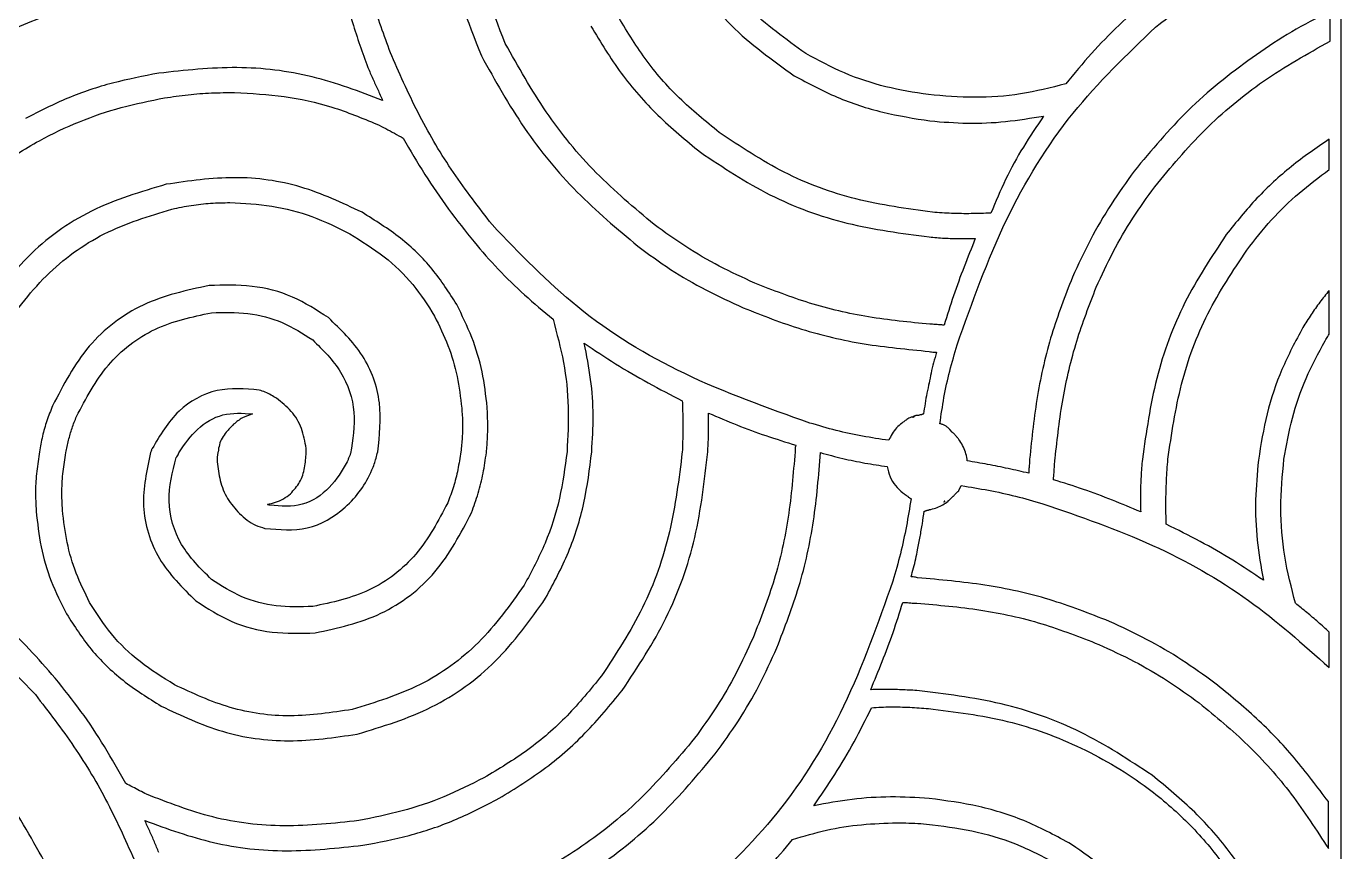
# Model space of a CAD drawing. Extents: x 0 to 371, y 0 to 260.
# Drawn here: x 328.19 to 370.44, y 53 to 79.53 of the extents above; entities that cross this region are included whole.
import ezdxf

# ---------------------------------------------------------------- set-up
doc = ezdxf.new("R2010")
doc.units = 0
doc.layers.add('Layer_1', color=7, linetype='CONTINUOUS')

msp = doc.modelspace()

# ---------------------------------------------------------------- linework, layer by layer
at = {"layer": 'Layer_1', "color": 7}
for points in [[(0.02646, 259.95312), (370.443122, 259.95312), (370.443122, 0.661457), (0.02646, 0.661457)], [(334.885502, 77.403236)], [(334.736145, 73.867016)], [(350.123332, 67.098437)], [(353.72156, 65.828231)], [(357.716662, 64.267086)], [(356.284711, 57.652503)], [(356.181867, 53.928699)]]:
    msp.add_lwpolyline(points, close=True, dxfattribs=at)
for points in [[(370.099374, 79.057397), (370.099374, 79.983439)], [(370.072492, 74.930001), (370.072492, 75.908753)], [(370.072492, 69.638334), (370.072492, 71.040832)], [(357.213848, 68.050834), (357.213848, 68.077189)], [(356.658329, 66.966146), (356.631976, 66.966146)], [(356.711034, 66.992501), (356.737916, 66.992501)], [(356.843326, 67.018856), (356.816973, 67.018856), (356.790621, 67.018856)], [(357.584371, 66.754273), (357.558018, 66.754273)], [(357.954893, 66.489689), (357.875306, 66.569271), (357.822601, 66.621981)], [(337.185102, 65.828231), (337.185102, 65.960523)], [(358.430825, 65.563648), (358.430825, 65.616874)], [(358.166242, 64.611251), (358.245829, 64.769898)], [(357.848954, 64.293957), (357.92854, 64.373023), (357.981245, 64.426249)], [(358.03395, 64.478959), (358.113537, 64.558541)], [(357.055204, 63.949792), (357.081556, 63.949792)], [(370.072492, 58.922709), (370.072492, 60.060624)], [(370.04614, 53.101876), (370.04614, 54.609795)]]:
    msp.add_lwpolyline(points, dxfattribs=at)
for points, knots in [([(343.587807, 78.978332), (343.15978, 80.080974), (342.278486, 82.351282), (341.958277, 86.081207), (342.356259, 88.557601), (342.555826, 89.799377)], [0, 0, 0, 0, 3.536309, 7.281157, 11.047721, 11.047721, 11.047721, 11.047721]), ([(341.629784, 89.561665), (341.45462, 88.293319), (341.106293, 85.771112), (341.478696, 81.993971), (342.381516, 79.697739), (342.820409, 78.581457)], [0, 0, 0, 0, 3.835076, 7.626352, 11.213059, 11.213059, 11.213059, 11.213059]), ([(353.245098, 78.660522), (352.60273, 79.119594), (351.330804, 80.02858), (349.930243, 81.962601), (349.477092, 83.446675), (349.249996, 84.190417)], [0, 0, 0, 0, 2.359117, 4.671186, 6.993906, 6.993906, 6.993906, 6.993906]), ([(339.936874, 78.581457), (339.731106, 79.135893), (339.311611, 80.26621), (338.892909, 82.069758), (338.743149, 83.315802), (338.666662, 83.952189)], [0, 0, 0, 0, 1.772931, 3.614433, 5.536676, 5.536676, 5.536676, 5.536676]), ([(348.508951, 84.005415), (348.756122, 83.188831), (349.247909, 81.564105), (350.777636, 79.443403), (352.169615, 78.44964), (352.874576, 77.946354)], [0, 0, 0, 0, 2.548266, 5.070183, 7.657964, 7.657964, 7.657964, 7.657964]), ([(364.48989, 79.507499), (365.040733, 79.932911), (366.146727, 80.787063), (367.965454, 81.872526), (369.260353, 82.445864), (369.913848, 82.735209)], [0, 0, 0, 0, 2.086879, 4.19008, 6.332929, 6.332929, 6.332929, 6.332929]), ([(327.606868, 79.375207), (328.277488, 79.66225), (329.652149, 80.25064), (331.89635, 80.734054), (333.446038, 80.818912), (334.231796, 80.861938)], [0, 0, 0, 0, 2.184859, 4.478605, 6.837891, 6.837891, 6.837891, 6.837891]), ([(338.454784, 80.406669), (338.52668, 80.155668), (338.668884, 79.659202), (338.909381, 78.927584), (339.082982, 78.449258), (339.169477, 78.210937)], [0, 0, 0, 0, 0.783231, 1.549182, 2.309759, 2.309759, 2.309759, 2.309759]), ([(364.251659, 80.406669), (363.936765, 80.132341), (363.302204, 79.579525), (362.417938, 78.667891), (361.877128, 78.011203), (361.605825, 77.68177)], [0, 0, 0, 0, 1.252549, 2.524089, 3.804093, 3.804093, 3.804093, 3.804093]), ([(350.466973, 76.120626), (350.027573, 76.478709), (349.155324, 77.189537), (348.042206, 78.465348), (347.471321, 79.424872), (347.186034, 79.904374)], [0, 0, 0, 0, 1.698782, 3.372239, 5.043885, 5.043885, 5.043885, 5.043885]), ([(370.099374, 79.983439), (370.079515, 79.974421), (370.038141, 79.955633), (369.975088, 79.932165), (369.112913, 79.542036), (367.577502, 78.564509), (365.487645, 76.902933), (364.360395, 75.548252), (363.802079, 74.87729)], [0, 0, 0, 0, 0.065413, 0.136286, 0.201699, 2.903549, 5.564991, 8.176766, 8.176766, 8.176766, 8.176766]), ([(346.339579, 79.533854), (346.650924, 79.021258), (347.272512, 77.997878), (348.465984, 76.635405), (349.392713, 75.870287), (349.858749, 75.485522)], [0, 0, 0, 0, 1.797007, 3.587658, 5.399076, 5.399076, 5.399076, 5.399076]), ([(358.113537, 69.294169), (358.595316, 70.653025), (359.527979, 73.283599), (361.669326, 76.797405), (363.567014, 78.620768), (364.48989, 79.507499)], [0, 0, 0, 0, 4.320455, 8.363863, 12.191843, 12.191843, 12.191843, 12.191843]), ([(364.463537, 74.374479), (364.981375, 74.99806), (366.02358, 76.253084), (367.932433, 77.83679), (369.373413, 78.648474), (370.099374, 79.057397)], [0, 0, 0, 0, 2.428451, 4.887518, 7.384217, 7.384217, 7.384217, 7.384217]), ([(348.376659, 73.157499), (347.73717, 73.694624), (346.450776, 74.775103), (344.837256, 76.750526), (344.005986, 78.232706), (343.587807, 78.978332)], [0, 0, 0, 0, 2.501839, 5.032693, 7.594724, 7.594724, 7.594724, 7.594724]), ([(357.187496, 77.337606), (356.728599, 77.410142), (355.808406, 77.555595), (354.475283, 77.997723), (353.654557, 78.439914), (353.245098, 78.660522)], [0, 0, 0, 0, 1.392508, 2.792301, 4.185936, 4.185936, 4.185936, 4.185936]), ([(339.645409, 77.152604), (338.899191, 77.435316), (337.391653, 78.00646), (334.929899, 78.300028), (333.28505, 78.117964), (332.448954, 78.025419)], [0, 0, 0, 0, 2.388196, 4.824723, 7.343627, 7.343627, 7.343627, 7.343627]), ([(339.169477, 78.210937), (339.222026, 78.089927), (339.325694, 77.851202), (339.485673, 77.499001), (339.592411, 77.267533), (339.645409, 77.152604)], [0, 0, 0, 0, 0.395775, 0.780776, 1.160458, 1.160458, 1.160458, 1.160458]), ([(343.164579, 73.157499), (342.739167, 73.708342), (341.885016, 74.814336), (340.799555, 76.633063), (340.226219, 77.927962), (339.936874, 78.581457)], [0, 0, 0, 0, 2.086878, 4.190078, 6.332926, 6.332926, 6.332926, 6.332926]), ([(342.820409, 78.581457), (343.259395, 77.793877), (344.130815, 76.230472), (345.828971, 74.158405), (347.178899, 73.028694), (347.847492, 72.469169)], [0, 0, 0, 0, 2.701966, 5.363601, 7.975465, 7.975465, 7.975465, 7.975465]), ([(332.448954, 78.025419), (331.950595, 77.930311), (330.956336, 77.740565), (329.511808, 77.25851), (328.612432, 76.799586), (328.162916, 76.570211)], [0, 0, 0, 0, 1.521204, 3.034896, 4.547432, 4.547432, 4.547432, 4.547432]), ([(352.874576, 77.946354), (353.32774, 77.702792), (354.235002, 77.215168), (355.71282, 76.734646), (356.730901, 76.57234), (357.240201, 76.491146)], [0, 0, 0, 0, 1.541296, 3.085767, 4.63181, 4.63181, 4.63181, 4.63181]), ([(332.633951, 77.231669), (332.886197, 77.268474), (333.38693, 77.341536), (334.139107, 77.399311), (334.637866, 77.401934), (334.885502, 77.403236)], [0, 0, 0, 0, 0.764627, 1.517858, 2.260628, 2.260628, 2.260628, 2.260628]), ([(334.885502, 77.403236), (335.419082, 77.375361), (336.475106, 77.320194), (338.021601, 76.980882), (338.982776, 76.582952), (339.460412, 76.385209)], [0, 0, 0, 0, 1.601453, 3.169482, 4.718373, 4.718373, 4.718373, 4.718373]), ([(361.605825, 77.68177), (361.124732, 77.561742), (360.162838, 77.32176), (358.671058, 77.210844), (357.682481, 77.295312), (357.187496, 77.337606)], [0, 0, 0, 0, 1.48578, 2.970655, 4.45972, 4.45972, 4.45972, 4.45972]), ([(324.828743, 72.575106), (325.186218, 73.013674), (325.895951, 73.884408), (327.183622, 74.977515), (328.520762, 75.844918), (329.886815, 76.490245), (331.23673, 76.952695), (332.168202, 77.138676), (332.633951, 77.231669)], [0, 0, 0, 0, 1.694337, 3.363945, 5.041935, 6.462936, 7.88643, 9.310003, 9.310003, 9.310003, 9.310003]), ([(357.240201, 76.491146), (357.641664, 76.459423), (358.450164, 76.395538), (359.675562, 76.449565), (360.485038, 76.582843), (360.891662, 76.649792)], [0, 0, 0, 0, 1.207444, 2.431651, 3.667319, 3.667319, 3.667319, 3.667319]), ([(360.891662, 76.649792), (360.669836, 76.320424), (360.227471, 75.663597), (359.652482, 74.62234), (359.349674, 73.892523), (359.198223, 73.527503)], [0, 0, 0, 0, 1.191086, 2.375262, 3.560164, 3.560164, 3.560164, 3.560164]), ([(339.460412, 76.385209), (339.555634, 76.339507), (339.746118, 76.248082), (340.024976, 76.091792), (340.212121, 75.988113), (340.306867, 75.935624)], [0, 0, 0, 0, 0.316781, 0.633697, 0.958663, 0.958663, 0.958663, 0.958663]), ([(357.319787, 73.554374), (356.494199, 73.667898), (354.854691, 73.893343), (352.51205, 74.75775), (351.147453, 75.667142), (350.466973, 76.120626)], [0, 0, 0, 0, 2.496035, 4.956793, 7.404471, 7.404471, 7.404471, 7.404471]), ([(340.306867, 75.935624), (340.534, 75.544572), (340.986661, 74.765227), (341.749387, 73.652733), (342.305507, 72.951162), (342.582707, 72.601461)], [0, 0, 0, 0, 1.356378, 2.703184, 4.041695, 4.041695, 4.041695, 4.041695]), ([(370.072492, 75.908753), (369.660186, 75.623358), (368.835749, 75.05269), (367.717885, 74.025039), (367.084494, 73.236961), (366.7652, 72.839689)], [0, 0, 0, 0, 1.503379, 3.006114, 4.533713, 4.533713, 4.533713, 4.533713]), ([(349.858749, 75.485522), (350.587184, 75.000105), (352.049592, 74.025579), (354.566289, 73.109897), (356.326941, 72.877627), (357.213848, 72.760624)], [0, 0, 0, 0, 2.619821, 5.259563, 7.939069, 7.939069, 7.939069, 7.939069]), ([(363.802079, 74.87729), (363.551023, 74.525033), (363.044734, 73.814657), (362.373102, 72.676499), (362.003804, 71.870319), (361.817704, 71.464062)], [0, 0, 0, 0, 1.297443, 2.616471, 3.956386, 3.956386, 3.956386, 3.956386]), ([(367.426659, 72.336878), (367.682901, 72.66753), (368.19154, 73.323874), (369.087622, 74.188255), (369.744543, 74.683009), (370.072492, 74.930001)], [0, 0, 0, 0, 1.253799, 2.488785, 3.719926, 3.719926, 3.719926, 3.719926]), ([(332.687185, 74.453544), (331.868407, 74.21129), (330.237167, 73.728649), (328.113836, 72.194269), (327.126892, 70.795044), (326.628121, 70.087919)], [0, 0, 0, 0, 2.549795, 5.079919, 7.66497, 7.66497, 7.66497, 7.66497]), ([(338.983951, 73.554374), (338.340076, 73.858103), (337.044423, 74.469289), (334.859772, 74.770449), (333.417292, 74.560041), (332.687185, 74.453544)], [0, 0, 0, 0, 2.127577, 4.281274, 6.488585, 6.488585, 6.488585, 6.488585]), ([(362.585101, 71.146253), (362.760991, 71.528189), (363.110909, 72.288019), (363.740024, 73.368517), (364.223242, 74.040377), (364.463537, 74.374479)], [0, 0, 0, 0, 1.261043, 2.508743, 3.742939, 3.742939, 3.742939, 3.742939]), ([(327.342284, 69.664689), (327.805956, 70.306419), (328.721704, 71.57383), (330.649117, 72.980026), (332.130104, 73.432882), (332.872182, 73.659794)], [0, 0, 0, 0, 2.366487, 4.673793, 6.990996, 6.990996, 6.990996, 6.990996]), ([(332.872182, 73.659794), (333.078786, 73.701784), (333.489956, 73.785348), (334.113635, 73.854578), (334.529244, 73.862882), (334.736145, 73.867016)], [0, 0, 0, 0, 0.632296, 1.258351, 1.878988, 1.878988, 1.878988, 1.878988]), ([(334.736145, 73.867016), (335.18594, 73.84353), (336.081106, 73.796789), (337.390175, 73.45898), (338.188486, 73.063503), (338.587076, 72.866044)], [0, 0, 0, 0, 1.349255, 2.685238, 4.017439, 4.017439, 4.017439, 4.017439]), ([(342.026659, 70.590731), (341.777864, 70.979113), (341.271398, 71.769731), (340.228245, 72.773921), (339.403963, 73.290931), (338.983951, 73.554374)], [0, 0, 0, 0, 1.380479, 2.810201, 4.295596, 4.295596, 4.295596, 4.295596]), ([(359.198223, 73.527503), (358.986932, 73.520551), (358.566375, 73.506714), (357.939417, 73.511498), (357.525144, 73.540164), (357.319787, 73.554374)], [0, 0, 0, 0, 0.634209, 1.262338, 1.879763, 1.879763, 1.879763, 1.879763]), ([(353.37739, 66.780628), (352.016882, 67.262694), (349.383151, 68.195899), (345.864246, 70.331717), (344.046849, 72.234014), (343.164579, 73.157499)], [0, 0, 0, 0, 4.325848, 8.374165, 12.193654, 12.193654, 12.193654, 12.193654]), ([(351.604893, 71.278544), (351.22295, 71.454469), (350.463085, 71.804468), (349.382651, 72.43387), (348.710767, 72.917169), (348.376659, 73.157499)], [0, 0, 0, 0, 1.261103, 2.508932, 3.743206, 3.743206, 3.743206, 3.743206]), ([(338.587076, 72.866044), (338.964906, 72.630667), (339.70536, 72.169387), (340.640971, 71.273193), (341.091727, 70.566386), (341.312496, 70.220211)], [0, 0, 0, 0, 1.333713, 2.613748, 3.842469, 3.842469, 3.842469, 3.842469]), ([(357.213848, 72.760624), (357.375096, 72.746349), (357.701078, 72.717492), (358.195648, 72.707883), (358.528187, 72.70756), (358.695409, 72.707398)], [0, 0, 0, 0, 0.485498, 0.98149, 1.483195, 1.483195, 1.483195, 1.483195]), ([(358.695409, 72.707398), (358.573587, 72.405246), (358.328932, 71.798438), (357.990507, 70.872939), (357.790615, 70.244582), (357.69031, 69.929273)], [0, 0, 0, 0, 0.977334, 1.96277, 2.955324, 2.955324, 2.955324, 2.955324]), ([(366.7652, 72.839689), (366.293418, 72.125662), (365.342843, 70.687), (364.437834, 68.218883), (364.190972, 66.488319), (364.066662, 65.616874)], [0, 0, 0, 0, 2.561642, 5.161342, 7.79834, 7.79834, 7.79834, 7.79834]), ([(342.582707, 72.601461), (342.837218, 72.306295), (343.349414, 71.712282), (344.201536, 70.883756), (344.813501, 70.372848), (345.122601, 70.11479)], [0, 0, 0, 0, 1.168836, 2.352251, 3.560031, 3.560031, 3.560031, 3.560031]), ([(347.847492, 72.469169), (348.194417, 72.21256), (348.894025, 71.695082), (350.033162, 71.038366), (350.832893, 70.669814), (351.234371, 70.484794)], [0, 0, 0, 0, 1.293786, 2.609047, 3.934959, 3.934959, 3.934959, 3.934959]), ([(364.886765, 65.616874), (365.005897, 66.426707), (365.242509, 68.035138), (366.087142, 70.33457), (366.981574, 71.671565), (367.426659, 72.336878)], [0, 0, 0, 0, 2.452467, 4.870912, 7.266418, 7.266418, 7.266418, 7.266418]), ([(361.817704, 71.464062), (361.582131, 70.855834), (361.104421, 69.622425), (360.655007, 67.654389), (360.513722, 66.302407), (360.442082, 65.616874)], [0, 0, 0, 0, 1.954953, 3.964391, 6.031376, 6.031376, 6.031376, 6.031376]), ([(334.062807, 71.199479), (333.338563, 71.043036), (331.898013, 70.731864), (330.066529, 69.328768), (329.382743, 68.007305), (329.035723, 67.336665)], [0, 0, 0, 0, 2.205182, 4.386198, 6.633616, 6.633616, 6.633616, 6.633616]), ([(337.899265, 70.167501), (337.525504, 70.409537), (336.773626, 70.896432), (335.435893, 71.238335), (334.524714, 71.21255), (334.062807, 71.199479)], [0, 0, 0, 0, 1.329611, 2.674722, 4.057669, 4.057669, 4.057669, 4.057669]), ([(357.240201, 69.955628), (356.578817, 70.020276), (355.273052, 70.14791), (353.376303, 70.585408), (352.189016, 71.049983), (351.604893, 71.278544)], [0, 0, 0, 0, 1.992575, 3.933927, 5.81399, 5.81399, 5.81399, 5.81399]), ([(361.262185, 65.643229), (361.333898, 66.287308), (361.475601, 67.559983), (361.914306, 69.409851), (362.363696, 70.573129), (362.585101, 71.146253)], [0, 0, 0, 0, 1.943253, 3.839796, 5.681605, 5.681605, 5.681605, 5.681605]), ([(370.072492, 71.040832), (369.970163, 70.915747), (369.765501, 70.665572), (369.488289, 70.264187), (369.313937, 69.988962), (369.226037, 69.850207)], [0, 0, 0, 0, 0.484647, 0.969317, 1.462103, 1.462103, 1.462103, 1.462103]), ([(343.005935, 67.283439), (342.962178, 67.667306), (342.874843, 68.433475), (342.537429, 69.548946), (342.197394, 70.242493), (342.026659, 70.590731)], [0, 0, 0, 0, 1.157469, 2.310221, 3.472748, 3.472748, 3.472748, 3.472748]), ([(329.803121, 66.992501), (330.10609, 67.568594), (330.704002, 68.705515), (332.274461, 69.928001), (333.51888, 70.193247), (334.142393, 70.326148)], [0, 0, 0, 0, 1.939308, 3.827233, 5.723084, 5.723084, 5.723084, 5.723084]), ([(334.142393, 70.326148), (334.534249, 70.335613), (335.306876, 70.354276), (336.440049, 70.065465), (337.079012, 69.656505), (337.396451, 69.453332)], [0, 0, 0, 0, 1.1732, 2.313216, 3.43875, 3.43875, 3.43875, 3.43875]), ([(339.486765, 65.854586), (339.545084, 66.381686), (339.662842, 67.446012), (339.087311, 69.030773), (338.297986, 69.786003), (337.899265, 70.167501)], [0, 0, 0, 0, 1.577662, 3.185635, 4.827022, 4.827022, 4.827022, 4.827022]), ([(341.312496, 70.220211), (341.465714, 69.907273), (341.770582, 69.284598), (342.064244, 68.283462), (342.145322, 67.599049), (342.185832, 67.257084)], [0, 0, 0, 0, 1.04414, 2.077596, 3.109595, 3.109595, 3.109595, 3.109595]), ([(351.234371, 70.484794), (351.855656, 70.240354), (353.117426, 69.743921), (355.130835, 69.281214), (356.514788, 69.149396), (357.213848, 69.082812)], [0, 0, 0, 0, 2.001067, 4.063967, 6.169534, 6.169534, 6.169534, 6.169534]), ([(345.122601, 70.11479), (345.24612, 69.655194), (345.494497, 68.731019), (345.64618, 67.294674), (345.596837, 66.334419), (345.572181, 65.854586)], [0, 0, 0, 0, 1.4264, 2.86826, 4.308354, 4.308354, 4.308354, 4.308354]), ([(357.69031, 69.929273), (357.643537, 69.931019), (357.54593, 69.934665), (357.396378, 69.950949), (357.292863, 69.95405), (357.240201, 69.955628)], [0, 0, 0, 0, 0.14038, 0.292952, 0.450952, 0.450952, 0.450952, 0.450952]), ([(369.226037, 69.850207), (368.989638, 69.407708), (368.516521, 68.522112), (368.039565, 67.082335), (367.878117, 66.088316), (367.797181, 65.590003)], [0, 0, 0, 0, 1.503279, 3.008588, 4.521818, 4.521818, 4.521818, 4.521818]), ([(337.396451, 69.453332), (337.724967, 69.128534), (338.377792, 68.483098), (338.832566, 67.134631), (338.686291, 66.242862), (338.613957, 65.801876)], [0, 0, 0, 0, 1.374438, 2.731269, 4.058614, 4.058614, 4.058614, 4.058614]), ([(346.365931, 65.854586), (346.388912, 66.242512), (346.43491, 67.019011), (346.354075, 68.191826), (346.203474, 68.960595), (346.127701, 69.347396)], [0, 0, 0, 0, 1.165081, 2.332102, 3.513893, 3.513893, 3.513893, 3.513893]), ([(346.127701, 69.347396), (346.460103, 69.122806), (347.12909, 68.670801), (348.183451, 68.057688), (348.910469, 67.683584), (349.276348, 67.495312)], [0, 0, 0, 0, 1.203234, 2.421603, 3.655969, 3.655969, 3.655969, 3.655969]), ([(368.617284, 65.616874), (368.696941, 66.058386), (368.856914, 66.945066), (369.299751, 68.230514), (369.726769, 69.02791), (369.9402, 69.426461)], [0, 0, 0, 0, 1.344812, 2.700757, 4.055705, 4.055705, 4.055705, 4.055705]), ([(369.9402, 69.426461), (369.955751, 69.450528), (369.985394, 69.496408), (370.027298, 69.568387), (370.056942, 69.614267), (370.072492, 69.638334)], [0, 0, 0, 0, 0.085951, 0.163847, 0.249797, 0.249797, 0.249797, 0.249797]), ([(357.213848, 69.082812), (357.240156, 69.075705), (357.29218, 69.061651), (357.372616, 69.056604), (357.425626, 69.056506), (357.452079, 69.056457)], [0, 0, 0, 0, 0.08155, 0.161267, 0.240676, 0.240676, 0.240676, 0.240676]), ([(357.452079, 69.056457), (357.418775, 68.944347), (357.353128, 68.723366), (357.27163, 68.388076), (357.233147, 68.163473), (357.213848, 68.050834)], [0, 0, 0, 0, 0.35084, 0.691546, 1.034309, 1.034309, 1.034309, 1.034309]), ([(357.558018, 66.754273), (357.598688, 67.037059), (357.680488, 67.605839), (357.866688, 68.454349), (358.030851, 69.012858), (358.113537, 69.294169)], [0, 0, 0, 0, 0.856909, 1.723537, 2.603019, 2.603019, 2.603019, 2.603019]), ([(357.213848, 68.077189), (357.189241, 67.965007), (357.140605, 67.743283), (357.081325, 67.407663), (357.046426, 67.184479), (357.028851, 67.072082)], [0, 0, 0, 0, 0.344516, 0.680921, 1.022213, 1.022213, 1.022213, 1.022213]), ([(335.676659, 67.838961), (335.218656, 67.879106), (334.291426, 67.960381), (332.977667, 67.221499), (332.488878, 66.389257), (332.237076, 65.960523)], [0, 0, 0, 0, 1.356337, 2.745907, 4.222353, 4.222353, 4.222353, 4.222353]), ([(336.232707, 67.574378), (336.175429, 67.609972), (336.058026, 67.682929), (335.872318, 67.773418), (335.74091, 67.817438), (335.676659, 67.838961)], [0, 0, 0, 0, 0.202268, 0.414583, 0.617713, 0.617713, 0.617713, 0.617713]), ([(329.035723, 67.336665), (328.970468, 67.176414), (328.840407, 66.857014), (328.703048, 66.359224), (328.642604, 66.022375), (328.612496, 65.854586)], [0, 0, 0, 0, 0.518751, 1.033932, 1.54524, 1.54524, 1.54524, 1.54524]), ([(337.185102, 65.960523), (337.147845, 66.180509), (337.074814, 66.61174), (336.732544, 67.181294), (336.398482, 67.444009), (336.232707, 67.574378)], [0, 0, 0, 0, 0.665502, 1.304558, 1.934071, 1.934071, 1.934071, 1.934071]), ([(342.185832, 67.257084), (342.198284, 67.098744), (342.223018, 66.784223), (342.206728, 66.31509), (342.174761, 66.006978), (342.158951, 65.854586)], [0, 0, 0, 0, 0.476166, 0.945834, 1.405464, 1.405464, 1.405464, 1.405464]), ([(342.979582, 65.828231), (342.993767, 65.987185), (343.022271, 66.306607), (343.026769, 66.79272), (343.012936, 67.118535), (343.005935, 67.283439)], [0, 0, 0, 0, 0.478603, 0.961761, 1.456911, 1.456911, 1.456911, 1.456911]), ([(349.276348, 67.495312), (349.283412, 67.312395), (349.29746, 66.948591), (349.29746, 66.401307), (349.283412, 66.037503), (349.276348, 65.854586)], [0, 0, 0, 0, 0.549129, 1.092164, 1.641293, 1.641293, 1.641293, 1.641293]), ([(329.458951, 65.828231), (329.487273, 65.96052), (329.54393, 66.225162), (329.654342, 66.615856), (329.753607, 66.867153), (329.803121, 66.992501)], [0, 0, 0, 0, 0.405852, 0.811898, 1.216006, 1.216006, 1.216006, 1.216006]), ([(333.110412, 65.854586), (333.289185, 66.108728), (333.647353, 66.6179), (334.497784, 67.139158), (335.139999, 67.094635), (335.46531, 67.072082)], [0, 0, 0, 0, 0.930008, 1.863263, 2.821273, 2.821273, 2.821273, 2.821273]), ([(335.46531, 67.072082), (335.354135, 67.035244), (335.131646, 66.961523), (334.847791, 66.74995), (334.694476, 66.576059), (334.618326, 66.489689)], [0, 0, 0, 0, 0.349498, 0.69943, 1.044756, 1.044756, 1.044756, 1.044756]), ([(350.096451, 65.854586), (350.103607, 65.989486), (350.118121, 66.263099), (350.123033, 66.677932), (350.123232, 66.95763), (350.123332, 67.098437)], [0, 0, 0, 0, 0.405228, 0.82191, 1.244346, 1.244346, 1.244346, 1.244346]), ([(350.123332, 67.098437), (350.42542, 66.969498), (351.032349, 66.710445), (351.967983, 66.3652), (352.606136, 66.166578), (352.92781, 66.066459)], [0, 0, 0, 0, 0.985275, 1.979534, 2.990112, 2.990112, 2.990112, 2.990112]), ([(355.917284, 66.225106), (355.634498, 66.265776), (355.065718, 66.347576), (354.21721, 66.533778), (353.6587, 66.697942), (353.37739, 66.780628)], [0, 0, 0, 0, 0.856908, 1.723535, 2.603017, 2.603017, 2.603017, 2.603017]), ([(356.341041, 66.780628), (356.280795, 66.730861), (356.15875, 66.630046), (356.014617, 66.43993), (355.949416, 66.296024), (355.917284, 66.225106)], [0, 0, 0, 0, 0.233949, 0.473926, 0.707096, 0.707096, 0.707096, 0.707096]), ([(356.631976, 66.966146), (356.607499, 66.956089), (356.560826, 66.936913), (356.503869, 66.893255), (356.450732, 66.866246), (356.412928, 66.831475), (356.37477, 66.809067), (356.351885, 66.789771), (356.341041, 66.780628)], [0, 0, 0, 0, 0.079, 0.150637, 0.214084, 0.256577, 0.303756, 0.346249, 0.346249, 0.346249, 0.346249]), ([(356.737916, 66.992501), (356.735212, 66.990178), (356.726442, 66.982642), (356.714363, 66.971779), (356.670608, 66.963424), (356.705704, 66.970263), (356.709559, 66.982444), (356.713526, 67.003515), (356.687285, 66.97004), (356.670542, 66.967618), (356.660965, 66.966463), (356.658329, 66.966146)], [0, 0, 0, 0, 0.010461, 0.033938, 0.060396, 0.080204, 0.094604, 0.101503, 0.133, 0.153651, 0.161494, 0.161494, 0.161494, 0.161494]), ([(356.790621, 67.018856), (356.78957, 67.018684), (356.787396, 67.018327), (356.784456, 67.016862), (356.782353, 67.015832), (356.781145, 67.015742), (356.780978, 67.015771), (356.77264, 67.015023), (356.757254, 67.007328), (356.735183, 66.996427), (356.718906, 66.99378), (356.711034, 66.992501)], [0, 0, 0, 0, 0.003172, 0.006561, 0.009849, 0.010003, 0.010181, 0.010353, 0.035019, 0.06039, 0.08415, 0.08415, 0.08415, 0.08415]), ([(357.028851, 67.072082), (357.019814, 67.07029), (357.001036, 67.066567), (356.977055, 67.05088), (356.943403, 67.043145), (356.906557, 67.042268), (356.87354, 67.025064), (356.85259, 67.020759), (356.843326, 67.018856)], [0, 0, 0, 0, 0.027413, 0.056957, 0.08437, 0.129989, 0.16569, 0.193992, 0.193992, 0.193992, 0.193992]), ([(334.618326, 66.489689), (334.570864, 66.426873), (334.477313, 66.303058), (334.389884, 66.08412), (334.365878, 65.93166), (334.353742, 65.854586)], [0, 0, 0, 0, 0.235411, 0.464016, 0.697737, 0.697737, 0.697737, 0.697737]), ([(357.822601, 66.621981), (357.813597, 66.630978), (357.794532, 66.650026), (357.759792, 66.677869), (357.717804, 66.702167), (357.673286, 66.721078), (357.627678, 66.734614), (357.599577, 66.74737), (357.584371, 66.754273)], [0, 0, 0, 0, 0.038174, 0.080821, 0.13314, 0.183173, 0.225596, 0.275629, 0.275629, 0.275629, 0.275629]), ([(358.430825, 65.616874), (358.417063, 65.694211), (358.389779, 65.847523), (358.292406, 66.059726), (358.192701, 66.217472), (358.105417, 66.334007), (358.032649, 66.411676), (357.981131, 66.463364), (357.954893, 66.489689)], [0, 0, 0, 0, 0.234795, 0.465454, 0.6943, 0.79423, 0.901676, 1.013199, 1.013199, 1.013199, 1.013199]), ([(332.237076, 65.960523), (332.22984, 65.949393), (332.213801, 65.924721), (332.204961, 65.877114), (332.191556, 65.84529), (332.184371, 65.828231)], [0, 0, 0, 0, 0.039475, 0.087503, 0.142996, 0.142996, 0.142996, 0.142996]), ([(352.92781, 66.066459), (352.920737, 66.042443), (352.90733, 65.996922), (352.901339, 65.925303), (352.901417, 65.878768), (352.901457, 65.854586)], [0, 0, 0, 0, 0.074913, 0.141994, 0.214569, 0.214569, 0.214569, 0.214569]), ([(328.612496, 65.854586), (328.580803, 65.647257), (328.516771, 65.228364), (328.474579, 64.590817), (328.495902, 64.163372), (328.506557, 63.949792)], [0, 0, 0, 0, 0.629129, 1.27111, 1.912235, 1.912235, 1.912235, 1.912235]), ([(329.353541, 63.976148), (329.342728, 64.185176), (329.321289, 64.599622), (329.364048, 65.219583), (329.427335, 65.625465), (329.458951, 65.828231)], [0, 0, 0, 0, 0.62747, 1.244105, 1.859682, 1.859682, 1.859682, 1.859682]), ([(332.184371, 65.828231), (332.060232, 65.25822), (331.81016, 64.109955), (332.353484, 62.327829), (333.207553, 61.489696), (333.639579, 61.065731)], [0, 0, 0, 0, 1.731203, 3.487438, 5.285215, 5.285215, 5.285215, 5.285215]), ([(334.142393, 61.753544), (333.787743, 62.10356), (333.084721, 62.797395), (332.652099, 64.272027), (332.888242, 65.208598), (333.004473, 65.669584)], [0, 0, 0, 0, 1.480056, 2.933913, 4.343137, 4.343137, 4.343137, 4.343137]), ([(333.004473, 65.669584), (333.020448, 65.688895), (333.052123, 65.727187), (333.081837, 65.792593), (333.101251, 65.83471), (333.110412, 65.854586)], [0, 0, 0, 0, 0.074841, 0.148402, 0.214137, 0.214137, 0.214137, 0.214137]), ([(334.353742, 65.854586), (334.346632, 65.819446), (334.332508, 65.749641), (334.327547, 65.643094), (334.327442, 65.572541), (334.32739, 65.537292)], [0, 0, 0, 0, 0.107401, 0.213354, 0.319138, 0.319138, 0.319138, 0.319138]), ([(334.32739, 65.537292), (334.350586, 65.332788), (334.397151, 64.922248), (334.632933, 64.33705), (334.906074, 64.025397), (335.042082, 63.870211)], [0, 0, 0, 0, 0.616292, 1.237196, 1.85301, 1.85301, 1.85301, 1.85301]), ([(335.862185, 63.394271), (336.322241, 63.35328), (337.253625, 63.270293), (338.534973, 64.022533), (339.150431, 64.874484), (339.375664, 65.458586), (339.435355, 65.653525), (339.46936, 65.786518), (339.486765, 65.854586)], [0, 0, 0, 0, 1.356337, 2.745907, 4.222353, 4.421741, 4.622771, 4.833538, 4.833538, 4.833538, 4.833538]), ([(338.508018, 65.537292), (338.33591, 65.246239), (337.98975, 64.660843), (337.076519, 64.051711), (336.374633, 64.10695), (336.020829, 64.134794)], [0, 0, 0, 0, 1.011102, 2.033624, 3.072954, 3.072954, 3.072954, 3.072954]), ([(336.682287, 64.505314), (336.790346, 64.625322), (337.008225, 64.867293), (337.157345, 65.342374), (337.175856, 65.666393), (337.185102, 65.828231)], [0, 0, 0, 0, 0.479683, 0.967183, 1.45365, 1.45365, 1.45365, 1.45365]), ([(338.613957, 65.801876), (338.603155, 65.773004), (338.580655, 65.712864), (338.54132, 65.626304), (338.51882, 65.566165), (338.508018, 65.537292)], [0, 0, 0, 0, 0.092457, 0.192584, 0.285041, 0.285041, 0.285041, 0.285041]), ([(342.158951, 65.854586), (342.129106, 65.66336), (342.070164, 65.285694), (341.934146, 64.734683), (341.801296, 64.386321), (341.735723, 64.214376)], [0, 0, 0, 0, 0.580556, 1.14658, 1.698253, 1.698253, 1.698253, 1.698253]), ([(342.503121, 63.897082), (342.577371, 64.103953), (342.726741, 64.520118), (342.884232, 65.167375), (342.947782, 65.607827), (342.979582, 65.828231)], [0, 0, 0, 0, 0.659073, 1.325862, 1.993727, 1.993727, 1.993727, 1.993727]), ([(345.572181, 65.854586), (345.505263, 65.354003), (345.371448, 64.353005), (344.906254, 62.90325), (344.432892, 62.013008), (344.19656, 61.568543)], [0, 0, 0, 0, 1.513325, 3.026144, 4.534516, 4.534516, 4.534516, 4.534516]), ([(344.884371, 61.145312), (345.14357, 61.633367), (345.661947, 62.609438), (346.160827, 64.204256), (346.297448, 65.303551), (346.365931, 65.854586)], [0, 0, 0, 0, 1.655626, 3.311124, 4.974999, 4.974999, 4.974999, 4.974999]), ([(349.276348, 65.854586), (349.169431, 64.989877), (348.956837, 63.270484), (348.092888, 60.805344), (347.151802, 59.371335), (346.683749, 58.658126)], [0, 0, 0, 0, 2.610138, 5.190015, 7.742729, 7.742729, 7.742729, 7.742729]), ([(347.345207, 58.18167), (347.846574, 58.940613), (348.854293, 60.466046), (349.783551, 63.09399), (349.991698, 64.930391), (350.096451, 65.854586)], [0, 0, 0, 0, 2.722158, 5.471388, 8.256756, 8.256756, 8.256756, 8.256756]), ([(352.901457, 65.854586), (352.843951, 65.151735), (352.730613, 63.766504), (352.28702, 61.751166), (351.794346, 60.494252), (351.551659, 59.875106)], [0, 0, 0, 0, 2.114459, 4.167331, 6.160257, 6.160257, 6.160257, 6.160257]), ([(352.319056, 59.557812), (352.570685, 60.207876), (353.082409, 61.52988), (353.544217, 63.642539), (353.66201, 65.094301), (353.72156, 65.828231)], [0, 0, 0, 0, 2.089101, 4.248505, 6.456337, 6.456337, 6.456337, 6.456337]), ([(353.72156, 65.828231), (353.958975, 65.76299), (354.430793, 65.633336), (355.147705, 65.490503), (355.6262, 65.415841), (355.864579, 65.378646)], [0, 0, 0, 0, 0.738447, 1.467521, 2.191316, 2.191316, 2.191316, 2.191316]), ([(360.4152, 65.166773), (360.194964, 65.217874), (359.755687, 65.319798), (359.093955, 65.452229), (358.651514, 65.526568), (358.430825, 65.563648)], [0, 0, 0, 0, 0.678238, 1.352795, 2.024117, 2.024117, 2.024117, 2.024117]), ([(360.442082, 65.616874), (360.440484, 65.566168), (360.437345, 65.466556), (360.419937, 65.31709), (360.416798, 65.217478), (360.4152, 65.166773)], [0, 0, 0, 0, 0.15213, 0.298862, 0.450993, 0.450993, 0.450993, 0.450993]), ([(361.20895, 64.956966), (361.216083, 65.033811), (361.230158, 65.185438), (361.240875, 65.414709), (361.255016, 65.566359), (361.262185, 65.643229)], [0, 0, 0, 0, 0.231498, 0.456782, 0.688365, 0.688365, 0.688365, 0.688365]), ([(364.066662, 65.616874), (364.050842, 65.431442), (364.019072, 65.059058), (363.997851, 64.493859), (364.008552, 64.114853), (364.013957, 63.923437)], [0, 0, 0, 0, 0.558295, 1.121167, 1.695522, 1.695522, 1.695522, 1.695522]), ([(364.83406, 63.526562), (364.828662, 63.762077), (364.817954, 64.229263), (364.839205, 64.926615), (364.870948, 65.387323), (364.886765, 65.616874)], [0, 0, 0, 0, 0.706631, 1.40173, 2.091998, 2.091998, 2.091998, 2.091998]), ([(367.797181, 65.590003), (367.758407, 65.162575), (367.680563, 64.304468), (367.733783, 63.006568), (367.881778, 62.153842), (367.955825, 61.727189)], [0, 0, 0, 0, 1.28672, 2.583227, 3.881496, 3.881496, 3.881496, 3.881496]), ([(368.987806, 60.986666), (368.859028, 61.487765), (368.600825, 62.492485), (368.474424, 64.056877), (368.569565, 65.095794), (368.617284, 65.616874)], [0, 0, 0, 0, 1.550462, 3.108725, 4.676749, 4.676749, 4.676749, 4.676749]), ([(355.864579, 65.378646), (355.890521, 65.268138), (355.941874, 65.04939), (356.120173, 64.757369), (356.284765, 64.607105), (356.367393, 64.531669)], [0, 0, 0, 0, 0.339026, 0.671095, 1.005853, 1.005853, 1.005853, 1.005853]), ([(358.245829, 64.769898), (358.537327, 64.722138), (359.122935, 64.62619), (359.998189, 64.435314), (360.575067, 64.270795), (360.86531, 64.188021)], [0, 0, 0, 0, 0.886089, 1.780118, 2.685403, 2.685403, 2.685403, 2.685403]), ([(364.013957, 63.923437), (363.711073, 64.05058), (363.102039, 64.306235), (362.168515, 64.657752), (361.530218, 64.856787), (361.20895, 64.956966)], [0, 0, 0, 0, 0.985453, 1.981533, 2.990932, 2.990932, 2.990932, 2.990932]), ([(318.267393, 64.426249), (319.627901, 63.944183), (322.261632, 63.010978), (325.780537, 60.875159), (327.597934, 58.972863), (328.480204, 58.049378)], [0, 0, 0, 0, 4.325848, 8.374165, 12.193654, 12.193654, 12.193654, 12.193654]), ([(335.941242, 64.161666), (336.029502, 64.182943), (336.206937, 64.225718), (336.46165, 64.33666), (336.608494, 64.448907), (336.682287, 64.505314)], [0, 0, 0, 0, 0.272224, 0.547269, 0.825117, 0.825117, 0.825117, 0.825117]), ([(356.631976, 64.346667), (356.584042, 64.052923), (356.487441, 63.460949), (356.297887, 62.576595), (356.132511, 61.993335), (356.049576, 61.700834)], [0, 0, 0, 0, 0.892845, 1.799324, 2.711236, 2.711236, 2.711236, 2.711236]), ([(356.367393, 64.531669), (356.38531, 64.521021), (356.422075, 64.499172), (356.471355, 64.458747), (356.50812, 64.436897), (356.526037, 64.426249)], [0, 0, 0, 0, 0.062452, 0.128146, 0.190598, 0.190598, 0.190598, 0.190598]), ([(356.526037, 64.426249), (356.527803, 64.419004), (356.531565, 64.403567), (356.557353, 64.393118), (356.573322, 64.371197), (356.599525, 64.369324), (356.611417, 64.350733), (356.624893, 64.348068), (356.631976, 64.346667)], [0, 0, 0, 0, 0.021163, 0.045089, 0.077239, 0.098072, 0.116873, 0.137706, 0.137706, 0.137706, 0.137706]), ([(357.267082, 64.002503), (357.335226, 64.021674), (357.468932, 64.059291), (357.658747, 64.145106), (357.768044, 64.226471), (357.822601, 64.267086)], [0, 0, 0, 0, 0.212295, 0.416549, 0.62012, 0.62012, 0.62012, 0.62012]), ([(357.716662, 64.267086), (357.71532, 64.260036), (357.713002, 64.247859), (357.700161, 64.242401), (357.684923, 64.238246), (357.688719, 64.258425), (357.699786, 64.269053), (357.709958, 64.267868), (357.716662, 64.267086)], [0, 0, 0, 0, 0.019808, 0.034208, 0.041106, 0.059723, 0.069352, 0.087968, 0.087968, 0.087968, 0.087968]), ([(357.822601, 64.267086), (357.823859, 64.274036), (357.826033, 64.286047), (357.839616, 64.292856), (357.846676, 64.293688), (357.848954, 64.293957)], [0, 0, 0, 0, 0.019933, 0.034453, 0.041371, 0.041371, 0.041371, 0.041371]), ([(357.981245, 64.426249), (357.988396, 64.42805), (358.003629, 64.431886), (358.014917, 64.457029), (358.027008, 64.47096), (358.03395, 64.478959)], [0, 0, 0, 0, 0.021038, 0.044821, 0.07689, 0.07689, 0.07689, 0.07689]), ([(358.113537, 64.558541), (358.121536, 64.565483), (358.135466, 64.577574), (358.160606, 64.588867), (358.164442, 64.6041), (358.166242, 64.611251)], [0, 0, 0, 0, 0.032068, 0.055851, 0.07689, 0.07689, 0.07689, 0.07689]), ([(328.506557, 63.949792), (328.548653, 63.566128), (328.632644, 62.800643), (328.960082, 61.680553), (329.309759, 60.990144), (329.485833, 60.642501)], [0, 0, 0, 0, 1.156642, 2.307722, 3.475186, 3.475186, 3.475186, 3.475186]), ([(330.226348, 61.013021), (330.073206, 61.32398), (329.768541, 61.94261), (329.472969, 62.943519), (329.393553, 63.630184), (329.353541, 63.976148)], [0, 0, 0, 0, 1.038733, 2.066477, 3.110093, 3.110093, 3.110093, 3.110093]), ([(335.042082, 63.870211), (335.122274, 63.796687), (335.279807, 63.65225), (335.558132, 63.487833), (335.760352, 63.425606), (335.862185, 63.394271)], [0, 0, 0, 0, 0.325917, 0.640254, 0.959115, 0.959115, 0.959115, 0.959115]), ([(336.020829, 64.134794), (336.011789, 64.136571), (335.993006, 64.140262), (335.969065, 64.156198), (335.950283, 64.159889), (335.941242, 64.161666)], [0, 0, 0, 0, 0.027413, 0.056957, 0.08437, 0.08437, 0.08437, 0.08437]), ([(341.735723, 64.214376), (341.432754, 63.638283), (340.834842, 62.501362), (339.264383, 61.278875), (338.019964, 61.01363), (337.396451, 60.880729)], [0, 0, 0, 0, 1.939308, 3.827233, 5.723084, 5.723084, 5.723084, 5.723084]), ([(337.476037, 60.033753), (338.20055, 60.192198), (339.642304, 60.507497), (341.46696, 61.915056), (342.154996, 63.23117), (342.503121, 63.897082)], [0, 0, 0, 0, 2.206894, 4.391638, 6.62917, 6.62917, 6.62917, 6.62917]), ([(356.631976, 61.833126), (356.658347, 61.930082), (356.710963, 62.12353), (356.784831, 62.413959), (356.852889, 62.749505), (356.921486, 63.12647), (356.996059, 63.540321), (357.035703, 63.814782), (357.055204, 63.949792)], [0, 0, 0, 0, 0.301445, 0.601444, 0.898796, 1.32832, 1.75098, 2.160184, 2.160184, 2.160184, 2.160184]), ([(357.081556, 63.949792), (357.092368, 63.956748), (357.114461, 63.970959), (357.151423, 63.977699), (357.189275, 63.969983), (357.210954, 63.997494), (357.240398, 64.002212), (357.258286, 64.002407), (357.267082, 64.002503)], [0, 0, 0, 0, 0.038178, 0.078013, 0.111372, 0.143754, 0.171174, 0.197704, 0.197704, 0.197704, 0.197704]), ([(360.86531, 64.188021), (362.055751, 63.777399), (364.368616, 62.979616), (367.504108, 61.210787), (369.232023, 59.671452), (370.072492, 58.922709)], [0, 0, 0, 0, 3.774179, 7.332711, 10.702872, 10.702872, 10.702872, 10.702872]), ([(367.955825, 61.727189), (367.62959, 61.945167), (366.969199, 62.386412), (365.925785, 62.985964), (365.19986, 63.345426), (364.83406, 63.526562)], [0, 0, 0, 0, 1.176854, 2.382276, 3.606699, 3.606699, 3.606699, 3.606699]), ([(337.396451, 60.880729), (337.004595, 60.871264), (336.231968, 60.8526), (335.098795, 61.141412), (334.459832, 61.550372), (334.142393, 61.753544)], [0, 0, 0, 0, 1.1732, 2.313216, 3.43875, 3.43875, 3.43875, 3.43875]), ([(356.049576, 61.700834), (355.567544, 60.340334), (354.634417, 57.706645), (352.498888, 54.187668), (350.596673, 52.370287), (349.673223, 51.488021)], [0, 0, 0, 0, 4.325799, 8.373985, 12.193381, 12.193381, 12.193381, 12.193381]), ([(356.843326, 61.806771), (356.819355, 61.813843), (356.773963, 61.827236), (356.702519, 61.83325), (356.656114, 61.833168), (356.631976, 61.833126)], [0, 0, 0, 0, 0.074781, 0.141612, 0.214051, 0.214051, 0.214051, 0.214051]), ([(363.008329, 60.404273), (362.369392, 60.654191), (361.071566, 61.161832), (358.99287, 61.613899), (357.56604, 61.741924), (356.843326, 61.806771)], [0, 0, 0, 0, 2.055862, 4.175925, 6.351995, 6.351995, 6.351995, 6.351995]), ([(344.19656, 61.568543), (343.737488, 60.926174), (342.828501, 59.654248), (340.89448, 58.253686), (339.410405, 57.800534), (338.666662, 57.573437)], [0, 0, 0, 0, 2.359118, 4.671189, 6.99391, 6.99391, 6.99391, 6.99391]), ([(329.11531, 58.578544), (328.842769, 58.893254), (328.293586, 59.527408), (327.386666, 60.417503), (326.724014, 60.953909), (326.38989, 61.224378)], [0, 0, 0, 0, 1.248723, 2.516232, 3.805337, 3.805337, 3.805337, 3.805337]), ([(332.951768, 58.367187), (332.573938, 58.602564), (331.833484, 59.063845), (330.897873, 59.960039), (330.447117, 60.666846), (330.226348, 61.013021)], [0, 0, 0, 0, 1.333713, 2.613748, 3.842469, 3.842469, 3.842469, 3.842469]), ([(333.639579, 61.065731), (334.01334, 60.823694), (334.765218, 60.3368), (336.102951, 59.994897), (337.01413, 60.020682), (337.476037, 60.033753)], [0, 0, 0, 0, 1.329611, 2.674722, 4.057669, 4.057669, 4.057669, 4.057669]), ([(338.825307, 56.779687), (339.641891, 57.026859), (341.266617, 57.518646), (343.387321, 59.048373), (344.381084, 60.440352), (344.884371, 61.145312)], [0, 0, 0, 0, 2.548267, 5.070184, 7.657966, 7.657966, 7.657966, 7.657966]), ([(355.335412, 58.208541), (355.45908, 58.511171), (355.708369, 59.121216), (356.063816, 60.052626), (356.265662, 60.691185), (356.367393, 61.013021)], [0, 0, 0, 0, 0.98081, 1.97712, 2.98951, 2.98951, 2.98951, 2.98951]), ([(356.367393, 61.013021), (356.418052, 61.011456), (356.517527, 61.008383), (356.666839, 60.991304), (356.766314, 60.988231), (356.816973, 60.986666)], [0, 0, 0, 0, 0.151989, 0.298449, 0.450438, 0.450438, 0.450438, 0.450438]), ([(356.816973, 60.986666), (357.504455, 60.929076), (358.860667, 60.815468), (360.830647, 60.379255), (362.060125, 59.899466), (362.664159, 59.663749)], [0, 0, 0, 0, 2.068543, 4.080665, 6.023909, 6.023909, 6.023909, 6.023909]), ([(370.072492, 60.060624), (369.95576, 60.166718), (369.721076, 60.380016), (369.359629, 60.689166), (369.111488, 60.887706), (368.987806, 60.986666)], [0, 0, 0, 0, 0.47321, 0.951367, 1.426544, 1.426544, 1.426544, 1.426544]), ([(329.485833, 60.642501), (329.734622, 60.254156), (330.241066, 59.463631), (331.284298, 58.459694), (332.108536, 57.942777), (332.528541, 57.679374)], [0, 0, 0, 0, 1.380369, 2.809918, 4.295238, 4.295238, 4.295238, 4.295238]), ([(366.395207, 58.419898), (366.047531, 58.671471), (365.343745, 59.18072), (364.210306, 59.845538), (363.41002, 60.217548), (363.008329, 60.404273)], [0, 0, 0, 0, 1.287008, 2.605236, 3.9337, 3.9337, 3.9337, 3.9337]), ([(351.551659, 59.875106), (351.375775, 59.493211), (351.025882, 58.733491), (350.3967, 57.653203), (349.913512, 56.981456), (349.673223, 56.647396)], [0, 0, 0, 0, 1.260922, 2.508408, 3.742494, 3.742494, 3.742494, 3.742494]), ([(362.664159, 59.663749), (363.046101, 59.487824), (363.805966, 59.137825), (364.8864, 58.508423), (365.558285, 58.025124), (365.892393, 57.784795)], [0, 0, 0, 0, 1.261103, 2.508932, 3.743206, 3.743206, 3.743206, 3.743206]), ([(350.334681, 56.144584), (350.590781, 56.496091), (351.105315, 57.202312), (351.768797, 58.346167), (352.134657, 59.151773), (352.319056, 59.557812)], [0, 0, 0, 0, 1.304167, 2.620229, 3.957614, 3.957614, 3.957614, 3.957614]), ([(328.850727, 52.546354), (328.411747, 53.333896), (327.540353, 54.897201), (325.84212, 56.969035), (324.492231, 58.098642), (323.823643, 58.658126)], [0, 0, 0, 0, 2.701851, 5.363294, 7.97507, 7.97507, 7.97507, 7.97507]), ([(331.390621, 55.192187), (331.165394, 55.591468), (330.717529, 56.385441), (329.964552, 57.522985), (329.397859, 58.227353), (329.11531, 58.578544)], [0, 0, 0, 0, 1.37512, 2.734442, 4.086125, 4.086125, 4.086125, 4.086125]), ([(338.666662, 57.573437), (338.006344, 57.472228), (336.700497, 57.272076), (334.717965, 57.543986), (333.538746, 58.093605), (332.951768, 58.367187)], [0, 0, 0, 0, 1.997914, 3.951078, 5.88688, 5.88688, 5.88688, 5.88688]), ([(346.683749, 58.658126), (346.325665, 58.218726), (345.614836, 57.346477), (344.339022, 56.233361), (343.379498, 55.662477), (342.899996, 55.377189)], [0, 0, 0, 0, 1.698782, 3.372241, 5.043887, 5.043887, 5.043887, 5.043887]), ([(370.04614, 54.609795), (369.690524, 55.083366), (368.981847, 56.027108), (367.762946, 57.312395), (366.850524, 58.051213), (366.395207, 58.419898)], [0, 0, 0, 0, 1.775969, 3.539181, 5.295492, 5.295492, 5.295492, 5.295492]), ([(328.480204, 58.049378), (328.905616, 57.498535), (329.759767, 56.39254), (330.845228, 54.573813), (331.418564, 53.278915), (331.707909, 52.62542)], [0, 0, 0, 0, 2.086878, 4.190078, 6.332926, 6.332926, 6.332926, 6.332926]), ([(343.296871, 54.663021), (343.80946, 54.974327), (344.8328, 55.595822), (346.195356, 56.78903), (346.960449, 57.71567), (347.345207, 58.18167)], [0, 0, 0, 0, 1.796935, 3.587422, 5.39874, 5.39874, 5.39874, 5.39874]), ([(356.816973, 58.18167), (356.651737, 58.190371), (356.323376, 58.207662), (355.829271, 58.224754), (355.500681, 58.213966), (355.335412, 58.208541)], [0, 0, 0, 0, 0.496431, 0.98652, 1.482457, 1.482457, 1.482457, 1.482457]), ([(364.38395, 55.456771), (363.633698, 55.949471), (362.125503, 56.939921), (359.533992, 57.851565), (357.725841, 58.071246), (356.816973, 58.18167)], [0, 0, 0, 0, 2.686007, 5.399546, 8.142006, 8.142006, 8.142006, 8.142006]), ([(332.528541, 57.679374), (333.172415, 57.375613), (334.468063, 56.764365), (336.652692, 56.462875), (338.095195, 56.673222), (338.825307, 56.779687)], [0, 0, 0, 0, 2.127628, 4.281359, 6.488658, 6.488658, 6.488658, 6.488658]), ([(353.509681, 54.477503), (353.735924, 54.810045), (354.191197, 55.479227), (354.813432, 56.528845), (355.17861, 57.259626), (355.361765, 57.626148)], [0, 0, 0, 0, 1.206481, 2.427829, 3.656768, 3.656768, 3.656768, 3.656768]), ([(355.361765, 57.626148), (355.463773, 57.633657), (355.668357, 57.648718), (355.976301, 57.656432), (356.181924, 57.653812), (356.284711, 57.652503)], [0, 0, 0, 0, 0.30682, 0.615346, 0.92372, 0.92372, 0.92372, 0.92372]), ([(356.284711, 57.652503), (356.386759, 57.649456), (356.589496, 57.643403), (356.890488, 57.625105), (357.089175, 57.608172), (357.187496, 57.599793)], [0, 0, 0, 0, 0.306269, 0.608455, 0.904482, 0.904482, 0.904482, 0.904482]), ([(357.187496, 57.599793), (358.040246, 57.49504), (359.731935, 57.287231), (362.131181, 56.400329), (364.069737, 55.244255), (365.554634, 53.95781), (366.655781, 52.680964), (367.521079, 51.340983), (368.167002, 49.975585), (368.629643, 48.625553), (368.815713, 47.694076), (368.908749, 47.228332)], [0, 0, 0, 0, 2.570321, 5.099013, 7.607713, 9.302049, 10.971656, 12.649645, 14.070706, 15.494283, 16.917887, 16.917887, 16.917887, 16.917887]), ([(365.892393, 57.784795), (366.426184, 57.344415), (367.500922, 56.45775), (368.897994, 54.877301), (369.662442, 53.695204), (370.04614, 53.101876)], [0, 0, 0, 0, 2.073999, 4.175809, 6.293894, 6.293894, 6.293894, 6.293894]), ([(349.673223, 56.647396), (349.136098, 56.007907), (348.055619, 54.721512), (346.080196, 53.10799), (344.598016, 52.27672), (343.85239, 51.858541)], [0, 0, 0, 0, 2.50184, 5.032695, 7.594725, 7.594725, 7.594725, 7.594725]), ([(344.222912, 51.117501), (345.010454, 51.556481), (346.573759, 52.427875), (348.645592, 54.126108), (349.775198, 55.475997), (350.334681, 56.144584)], [0, 0, 0, 0, 2.70185, 5.363292, 7.975068, 7.975068, 7.975068, 7.975068]), ([(342.899996, 55.377189), (342.476726, 55.163638), (341.629446, 54.736162), (340.274818, 54.282245), (339.343975, 54.095125), (338.878541, 54.001562)], [0, 0, 0, 0, 1.421001, 2.844495, 4.268068, 4.268068, 4.268068, 4.268068]), ([(367.90312, 51.408439), (367.591776, 51.921036), (366.970188, 52.944415), (365.776715, 54.306889), (364.849986, 55.072006), (364.38395, 55.456771)], [0, 0, 0, 0, 1.797007, 3.587658, 5.399076, 5.399076, 5.399076, 5.399076]), ([(332.052079, 54.848023), (331.97911, 54.885362), (331.830812, 54.961249), (331.611888, 55.078961), (331.46359, 55.154848), (331.390621, 55.192187)], [0, 0, 0, 0, 0.245897, 0.49975, 0.745647, 0.745647, 0.745647, 0.745647]), ([(338.878541, 54.001562), (338.080332, 53.914377), (336.515171, 53.743421), (334.176653, 54.019055), (332.754601, 54.573912), (332.052079, 54.848023)], [0, 0, 0, 0, 2.404861, 4.715548, 6.971613, 6.971613, 6.971613, 6.971613]), ([(339.010832, 53.207812), (339.509192, 53.30292), (340.50345, 53.492667), (341.947979, 53.974721), (342.847354, 54.433646), (343.296871, 54.663021)], [0, 0, 0, 0, 1.521204, 3.034896, 4.547432, 4.547432, 4.547432, 4.547432]), ([(357.213848, 54.715731), (356.799817, 54.738693), (355.973126, 54.784541), (354.73017, 54.704905), (353.916771, 54.553352), (353.509681, 54.477503)], [0, 0, 0, 0, 1.243343, 2.482573, 3.724182, 3.724182, 3.724182, 3.724182]), ([(361.791351, 53.234168), (361.318855, 53.491903), (360.37276, 54.007976), (358.818616, 54.493595), (357.749294, 54.641613), (357.213848, 54.715731)], [0, 0, 0, 0, 1.611897, 3.227553, 4.847955, 4.847955, 4.847955, 4.847955]), ([(332.448954, 52.969584), (332.403026, 53.084567), (332.310602, 53.315956), (332.157403, 53.658617), (332.052162, 53.887004), (331.999374, 54.001562)], [0, 0, 0, 0, 0.371412, 0.747419, 1.125837, 1.125837, 1.125837, 1.125837]), ([(331.999374, 54.001562), (332.72644, 53.736282), (334.196813, 53.199796), (336.592903, 52.944757), (338.194739, 53.119026), (339.010832, 53.207812)], [0, 0, 0, 0, 2.315932, 4.683594, 7.142714, 7.142714, 7.142714, 7.142714]), ([(352.821871, 53.392814), (353.184369, 53.500062), (353.91147, 53.715179), (355.040367, 53.892954), (355.801111, 53.916776), (356.181867, 53.928699)], [0, 0, 0, 0, 1.133319, 2.27322, 3.41543, 3.41543, 3.41543, 3.41543]), ([(356.181867, 53.928699), (356.308707, 53.927383), (356.562216, 53.924755), (356.941836, 53.904996), (357.193869, 53.881173), (357.319787, 53.869271)], [0, 0, 0, 0, 0.380516, 0.760521, 1.139935, 1.139935, 1.139935, 1.139935]), ([(357.319787, 53.869271), (357.80292, 53.804002), (358.770547, 53.673281), (360.177785, 53.221538), (361.040684, 52.754351), (361.473534, 52.519999)], [0, 0, 0, 0, 1.460967, 2.926054, 4.400678, 4.400678, 4.400678, 4.400678]), ([(350.308329, 50.826562), (350.605788, 51.083382), (351.206499, 51.602023), (352.044137, 52.462758), (352.561488, 53.081434), (352.821871, 53.392814)], [0, 0, 0, 0, 1.178583, 2.380117, 3.597619, 3.597619, 3.597619, 3.597619]), ([(366.156976, 47.175106), (365.914907, 47.992224), (365.432568, 49.620388), (363.892552, 51.737063), (362.497839, 52.730795), (361.791351, 53.234168)], [0, 0, 0, 0, 2.544261, 5.069616, 7.661989, 7.661989, 7.661989, 7.661989])]:
    msp.add_open_spline(points, degree=3, knots=knots, dxfattribs=at)

doc.saveas('drawing.dxf')
